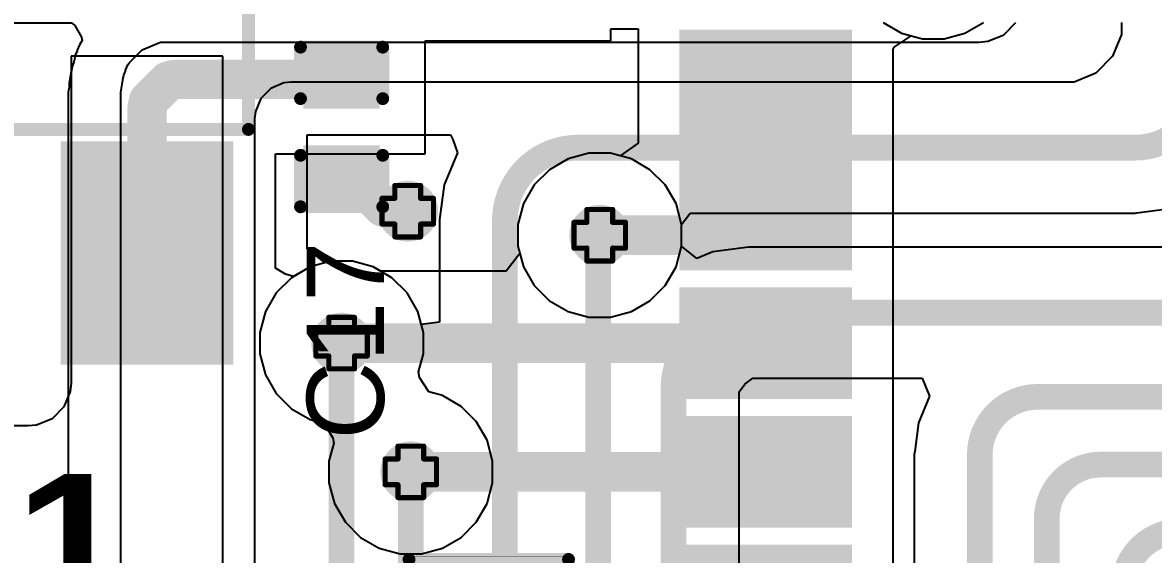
# Model space of a CAD drawing. Header units: inches. Extents: x -18 to 202, y -11 to 119.
# Drawn here: x 9.8 to 20.97, y 42.75 to 48 of the extents above; entities that cross this region are included whole.
import ezdxf

# ---------------------------------------------------------------- set-up
doc = ezdxf.new("R2010")
doc.units = ezdxf.units.IN
for name, color, linetype in [('Board Outline', 216, 'Continuous'), ('Bottom Layer', 5, 'Continuous'), ('Drill Drawing', 1, 'Continuous'), ('Ground', 16, 'Continuous'), ('Power', 76, 'Continuous'), ('Top Layer', 1, 'Continuous'), ('Top Overlay', 2, 'Continuous'), ('Top Paste', 8, 'Continuous'), ('Top Solder', 216, 'Continuous'), ('Via Holes', 16, 'Continuous')]:
    doc.layers.add(name, color=color, linetype=linetype)
doc.styles.add('Arial', font='', dxfattribs={"height": 0.2})
doc.styles.add('Arial Black_Bold', font='', dxfattribs={"height": 0.2})
doc.styles.get('Arial').set_extended_font_data('Arial')
doc.styles.get('Arial Black_Bold').set_extended_font_data('Arial Black', bold=True)

# ---------------------------------------------------------------- blocks, each defined once
blk = doc.blocks.new('38_SMD_M______10')
at = {"layer": 'Top Layer'}
for points in [[(-9.5, -2.1), (-8, -2.1), (-8, -3), (-9.5, -3)], [(-9.5, -3.37), (-8, -3.37), (-8, -4.27), (-9.5, -4.27)], [(-9.5, -4.64), (-8, -4.64), (-8, -5.54), (-9.5, -5.54)], [(-9.5, -5.91), (-8, -5.91), (-8, -6.81), (-9.5, -6.81)]]:
    blk.add_hatch(color=1, dxfattribs=at).paths.add_polyline_path(points)
at = {"layer": 'Top Paste'}
for points in [[(-9.5, -2.1), (-8, -2.1), (-8, -3), (-9.5, -3)], [(-9.5, -3.37), (-8, -3.37), (-8, -4.27), (-9.5, -4.27)], [(-9.5, -4.64), (-8, -4.64), (-8, -5.54), (-9.5, -5.54)], [(-9.5, -5.91), (-8, -5.91), (-8, -6.81), (-9.5, -6.81)]]:
    blk.add_hatch(color=8, dxfattribs=at).paths.add_polyline_path(points)
at = {"layer": 'Top Solder'}
for points in [[(-9.602, -1.998), (-7.898, -1.998), (-7.898, -3.102), (-9.602, -3.102)], [(-9.602, -3.268), (-7.898, -3.268), (-7.898, -4.372), (-9.602, -4.372)], [(-9.602, -4.538), (-7.898, -4.538), (-7.898, -5.642), (-9.602, -5.642)], [(-9.602, -5.808), (-7.898, -5.808), (-7.898, -6.912), (-9.602, -6.912)], [(-9.602, -7.078), (-7.898, -7.078), (-7.898, -8.182), (-9.602, -8.182)]]:
    blk.add_hatch(color=216, dxfattribs=at).paths.add_polyline_path(points)
blk = doc.blocks.new('SOT__223_14')
at = {"layer": 'Top Layer'}
for points in [[(-1.9, 4.05), (1.9, 4.05), (1.9, 2.05), (-1.9, 2.05)], [(-3.05, -2.05), (-1.55, -2.05), (-1.55, -4.05), (-3.05, -4.05)], [(-0.75, -2.05), (0.75, -2.05), (0.75, -4.05), (-0.75, -4.05)], [(1.55, -2.05), (3.05, -2.05), (3.05, -4.05), (1.55, -4.05)]]:
    blk.add_hatch(color=1, dxfattribs=at).paths.add_polyline_path(points)
at = {"layer": 'Top Paste'}
for points in [[(-1.9, 4.05), (1.9, 4.05), (1.9, 2.05), (-1.9, 2.05)], [(-3.05, -2.05), (-1.55, -2.05), (-1.55, -4.05), (-3.05, -4.05)], [(-0.75, -2.05), (0.75, -2.05), (0.75, -4.05), (-0.75, -4.05)], [(1.55, -2.05), (3.05, -2.05), (3.05, -4.05), (1.55, -4.05)]]:
    blk.add_hatch(color=8, dxfattribs=at).paths.add_polyline_path(points)
at = {"layer": 'Top Solder'}
for points in [[(-2.002, 4.152), (2.002, 4.152), (2.002, 1.948), (-2.002, 1.948)], [(-3.152, -1.948), (-1.448, -1.948), (-1.448, -4.152), (-3.152, -4.152)], [(-0.852, -1.948), (0.852, -1.948), (0.852, -4.152), (-0.852, -4.152)], [(1.448, -1.948), (3.152, -1.948), (3.152, -4.152), (1.448, -4.152)]]:
    blk.add_hatch(color=216, dxfattribs=at).paths.add_polyline_path(points)
at = {"layer": 'Top Overlay'}
for points in [[(-3.302, 1.803, 0.127, 0.127, 0), (3.302, 1.803, 0.127, 0.127, 0)], [(-3.302, -1.829, 0.127, 0.127, 0), (-3.302, 1.803, 0.127, 0.127, 0)], [(3.302, -1.829, 0.127, 0.127, 0), (3.302, 1.803, 0.127, 0.127, 0)], [(-3.302, -1.829, 0.127, 0.127, 0), (3.302, -1.829, 0.127, 0.127, 0)], [(-3.353, -2.946, 0.2, 0.2, 0), (-3.226, -3.073, 0.2, 0.2, 0)], [(-3.353, -2.946, 0.2, 0.2, 0), (-3.353, -3.2, 0.2, 0.2, 0)], [(-3.353, -3.2, 0.2, 0.2, 0), (-3.226, -3.073, 0.2, 0.2, 0)]]:
    blk.add_lwpolyline(points, format="xyseb", dxfattribs=at)
for points in [[(-3.334, 1.803, 0.0635, 0.0635, 1), (-3.27, 1.803, 0.0635, 0.0635, 1)], [(-3.334, 1.803, 0.0635, 0.0635, 1), (-3.27, 1.803, 0.0635, 0.0635, 1)], [(3.27, 1.803, 0.0635, 0.0635, 1), (3.334, 1.803, 0.0635, 0.0635, 1)], [(3.27, 1.803, 0.0635, 0.0635, 1), (3.334, 1.803, 0.0635, 0.0635, 1)], [(-3.334, -1.829, 0.0635, 0.0635, 1), (-3.27, -1.829, 0.0635, 0.0635, 1)], [(-3.334, -1.829, 0.0635, 0.0635, 1), (-3.27, -1.829, 0.0635, 0.0635, 1)], [(3.27, -1.829, 0.0635, 0.0635, 1), (3.334, -1.829, 0.0635, 0.0635, 1)], [(3.27, -1.829, 0.0635, 0.0635, 1), (3.334, -1.829, 0.0635, 0.0635, 1)], [(-3.403, -2.946, 0.1, 0.1, 1), (-3.303, -2.946, 0.1, 0.1, 1)], [(-3.403, -2.946, 0.1, 0.1, 1), (-3.303, -2.946, 0.1, 0.1, 1)], [(-3.276, -3.073, 0.1, 0.1, 1), (-3.176, -3.073, 0.1, 0.1, 1)], [(-3.276, -3.073, 0.1, 0.1, 1), (-3.176, -3.073, 0.1, 0.1, 1)], [(-3.403, -3.2, 0.1, 0.1, 1), (-3.303, -3.2, 0.1, 0.1, 1)], [(-3.403, -3.2, 0.1, 0.1, 1), (-3.303, -3.2, 0.1, 0.1, 1)]]:
    blk.add_lwpolyline(points, format="xyseb", close=True, dxfattribs=at)
blk = doc.blocks.new('R___0402_36')
at = {"layer": 'Top Layer'}
for points in [[(-0.699, -0.318), (-0.699, 0.318), (-0.241, 0.318), (-0.241, -0.318)], [(0.241, -0.318), (0.241, 0.318), (0.699, 0.318), (0.699, -0.318)]]:
    blk.add_hatch(color=1, dxfattribs=at).paths.add_polyline_path(points)
at = {"layer": 'Top Paste'}
for points in [[(-0.699, -0.318), (-0.699, 0.318), (-0.241, 0.318), (-0.241, -0.318)], [(0.241, -0.318), (0.241, 0.318), (0.699, 0.318), (0.699, -0.318)]]:
    blk.add_hatch(color=8, dxfattribs=at).paths.add_polyline_path(points)
at = {"layer": 'Top Solder'}
for points in [[(-0.754, -0.373), (-0.754, 0.373), (-0.186, 0.373), (-0.186, -0.373)], [(0.186, -0.373), (0.186, 0.373), (0.754, 0.373), (0.754, -0.373)]]:
    blk.add_hatch(color=216, dxfattribs=at).paths.add_polyline_path(points)
at = {"layer": 'Top Overlay'}
for points in [[(0.787, 0.406, 0.127, 0.127, 0), (-0.787, 0.406, 0.127, 0.127, 0)], [(-0.787, 0.406, 0.127, 0.127, 0), (-0.787, -0.406, 0.127, 0.127, 0)], [(0.787, 0.406, 0.127, 0.127, 0), (0.787, -0.406, 0.127, 0.127, 0)], [(0.787, -0.406, 0.127, 0.127, 0), (-0.787, -0.406, 0.127, 0.127, 0)], [(0.813, -0.432, 0.00323, 0.00323, 0), (-0.813, -0.432, 0.00323, 0.00323, 0)]]:
    blk.add_lwpolyline(points, format="xyseb", dxfattribs=at)
for points in [[(-0.819, 0.406, 0.0635, 0.0635, 1), (-0.756, 0.406, 0.0635, 0.0635, 1)], [(-0.819, 0.406, 0.0635, 0.0635, 1), (-0.756, 0.406, 0.0635, 0.0635, 1)], [(0.756, 0.406, 0.0635, 0.0635, 1), (0.819, 0.406, 0.0635, 0.0635, 1)], [(0.756, 0.406, 0.0635, 0.0635, 1), (0.819, 0.406, 0.0635, 0.0635, 1)], [(-0.819, -0.406, 0.0635, 0.0635, 1), (-0.756, -0.406, 0.0635, 0.0635, 1)], [(-0.819, -0.406, 0.0635, 0.0635, 1), (-0.756, -0.406, 0.0635, 0.0635, 1)], [(-0.814, -0.432, 0.00161, 0.00161, 1), (-0.812, -0.432, 0.00161, 0.00161, 1)], [(0.756, -0.406, 0.0635, 0.0635, 1), (0.819, -0.406, 0.0635, 0.0635, 1)], [(0.756, -0.406, 0.0635, 0.0635, 1), (0.819, -0.406, 0.0635, 0.0635, 1)], [(0.812, -0.432, 0.00161, 0.00161, 1), (0.814, -0.432, 0.00161, 0.00161, 1)]]:
    blk.add_lwpolyline(points, format="xyseb", close=True, dxfattribs=at)
blk = doc.blocks.new('C___0402_92')
at = {"layer": 'Top Layer'}
for points in [[(-0.699, -0.318), (-0.699, 0.318), (-0.241, 0.318), (-0.241, -0.318)], [(0.241, -0.318), (0.241, 0.318), (0.699, 0.318), (0.699, -0.318)]]:
    blk.add_hatch(color=1, dxfattribs=at).paths.add_polyline_path(points)
at = {"layer": 'Top Paste'}
for points in [[(-0.699, -0.318), (-0.699, 0.318), (-0.241, 0.318), (-0.241, -0.318)], [(0.241, -0.318), (0.241, 0.318), (0.699, 0.318), (0.699, -0.318)]]:
    blk.add_hatch(color=8, dxfattribs=at).paths.add_polyline_path(points)
at = {"layer": 'Top Solder'}
for points in [[(-0.758, -0.377), (-0.758, 0.377), (-0.181, 0.377), (-0.181, -0.377)], [(0.181, -0.377), (0.181, 0.377), (0.758, 0.377), (0.758, -0.377)]]:
    blk.add_hatch(color=216, dxfattribs=at).paths.add_polyline_path(points)
at = {"layer": 'Top Overlay'}
for points in [[(-0.787, 0.406, 0.127, 0.127, 0), (-0.279, 0.406, 0.127, 0.127, 0)], [(-0.787, 0.406, 0.127, 0.127, 0), (-0.787, -0.406, 0.127, 0.127, 0)], [(0.279, 0.406, 0.127, 0.127, 0), (0.787, 0.406, 0.127, 0.127, 0)], [(0.787, 0.406, 0.127, 0.127, 0), (0.787, -0.406, 0.127, 0.127, 0)], [(-0.787, -0.406, 0.127, 0.127, 0), (-0.279, -0.406, 0.127, 0.127, 0)], [(0.279, -0.406, 0.127, 0.127, 0), (0.787, -0.406, 0.127, 0.127, 0)]]:
    blk.add_lwpolyline(points, format="xyseb", dxfattribs=at)
for points in [[(-0.819, 0.406, 0.0635, 0.0635, 1), (-0.756, 0.406, 0.0635, 0.0635, 1)], [(-0.819, 0.406, 0.0635, 0.0635, 1), (-0.756, 0.406, 0.0635, 0.0635, 1)], [(-0.311, 0.406, 0.0635, 0.0635, 1), (-0.248, 0.406, 0.0635, 0.0635, 1)], [(0.248, 0.406, 0.0635, 0.0635, 1), (0.311, 0.406, 0.0635, 0.0635, 1)], [(0.756, 0.406, 0.0635, 0.0635, 1), (0.819, 0.406, 0.0635, 0.0635, 1)], [(0.756, 0.406, 0.0635, 0.0635, 1), (0.819, 0.406, 0.0635, 0.0635, 1)], [(-0.819, -0.406, 0.0635, 0.0635, 1), (-0.756, -0.406, 0.0635, 0.0635, 1)], [(-0.819, -0.406, 0.0635, 0.0635, 1), (-0.756, -0.406, 0.0635, 0.0635, 1)], [(-0.311, -0.406, 0.0635, 0.0635, 1), (-0.248, -0.406, 0.0635, 0.0635, 1)], [(0.248, -0.406, 0.0635, 0.0635, 1), (0.311, -0.406, 0.0635, 0.0635, 1)], [(0.756, -0.406, 0.0635, 0.0635, 1), (0.819, -0.406, 0.0635, 0.0635, 1)], [(0.756, -0.406, 0.0635, 0.0635, 1), (0.819, -0.406, 0.0635, 0.0635, 1)]]:
    blk.add_lwpolyline(points, format="xyseb", close=True, dxfattribs=at)

msp = doc.modelspace()

# ---------------------------------------------------------------- hatches: boundary and pattern name
at = {"layer": 'Bottom Layer'}
h = msp.add_hatch(color=5, dxfattribs=at)
edge = h.paths.add_edge_path()
edge.add_arc((13.607, 46.137), 0.3, 0, 360)
h = msp.add_hatch(color=5, dxfattribs=at)
edge = h.paths.add_edge_path()
edge.add_arc((15.503, 45.9), 0.3, 0, 360)
h = msp.add_hatch(color=5, dxfattribs=at)
edge = h.paths.add_edge_path()
edge.add_arc((12.954, 44.835), 0.3, 0, 360)
h = msp.add_hatch(color=5, dxfattribs=at)
edge = h.paths.add_edge_path()
edge.add_arc((13.637, 43.565), 0.3, 0, 360)
at = {"layer": 'Ground'}
h = msp.add_hatch(color=16, dxfattribs=at)
edge = h.paths.add_edge_path()
edge.add_arc((13.607, 46.137), 0.3, 0, 360)
h = msp.add_hatch(color=16, dxfattribs=at)
edge = h.paths.add_edge_path()
edge.add_arc((15.503, 45.9), 0.3, 0, 360)
h = msp.add_hatch(color=16, dxfattribs=at)
edge = h.paths.add_edge_path()
edge.add_arc((12.954, 44.835), 0.3, 0, 360)
h = msp.add_hatch(color=16, dxfattribs=at)
edge = h.paths.add_edge_path()
edge.add_arc((13.637, 43.565), 0.3, 0, 360)
at = {"layer": 'Power'}
h = msp.add_hatch(color=76, dxfattribs=at)
edge = h.paths.add_edge_path()
edge.add_arc((13.607, 46.137), 0.3, 0, 360)
h = msp.add_hatch(color=76, dxfattribs=at)
edge = h.paths.add_edge_path()
edge.add_arc((15.503, 45.9), 0.3, 0, 360)
h = msp.add_hatch(color=76, dxfattribs=at)
edge = h.paths.add_edge_path()
edge.add_arc((12.954, 44.835), 0.3, 0, 360)
h = msp.add_hatch(color=76, dxfattribs=at)
edge = h.paths.add_edge_path()
edge.add_arc((13.637, 43.565), 0.3, 0, 360)
at = {"layer": 'Top Layer'}
h = msp.add_hatch(color=1, dxfattribs=at)
edge = h.paths.add_edge_path()
edge.add_arc((13.607, 46.137), 0.3, 0, 360)
h = msp.add_hatch(color=1, dxfattribs=at)
edge = h.paths.add_edge_path()
edge.add_arc((15.503, 45.9), 0.3, 0, 360)
h = msp.add_hatch(color=1, dxfattribs=at)
edge = h.paths.add_edge_path()
edge.add_arc((12.954, 44.835), 0.3, 0, 360)
h = msp.add_hatch(color=1, dxfattribs=at)
edge = h.paths.add_edge_path()
edge.add_arc((13.637, 43.565), 0.3, 0, 360)
at = {"layer": 'Via Holes'}
h = msp.add_hatch(color=7, dxfattribs=at)
edge = h.paths.add_edge_path()
edge.add_arc((13.607, 46.137), 0.15, 0, 360)
h = msp.add_hatch(color=7, dxfattribs=at)
edge = h.paths.add_edge_path()
edge.add_arc((15.503, 45.9), 0.15, 0, 360)
h = msp.add_hatch(color=7, dxfattribs=at)
edge = h.paths.add_edge_path()
edge.add_arc((12.954, 44.835), 0.15, 0, 360)
h = msp.add_hatch(color=7, dxfattribs=at)
edge = h.paths.add_edge_path()
edge.add_arc((13.637, 43.565), 0.15, 0, 360)

# ---------------------------------------------------------------- linework, layer by layer
at = {"layer": 'Board Outline'}
msp.add_lwpolyline([(44.23, 62.31, 0.254, 0.254, -3.535496), (7.565, 62.289, 0.254, 0.254, 0)], format="xyseb", dxfattribs=at)
at = {"layer": 'Bottom Layer'}
for p, q in [((18.3, 47.998), (18.484, 47.892)), ((19.108, 47.892), (19.292, 47.998)), ((18.484, 47.892), (18.69, 47.837)), ((18.69, 47.837), (18.903, 47.837)), ((18.903, 47.837), (19.108, 47.892)), ((15.396, 46.708), (15.191, 46.653)), ((15.609, 46.708), (15.396, 46.708)), ((15.815, 46.653), (15.609, 46.708)), ((15.191, 46.653), (15.007, 46.546)), ((15.999, 46.546), (15.815, 46.653)), ((15.007, 46.546), (14.856, 46.396)), ((16.149, 46.396), (15.999, 46.546)), ((14.856, 46.396), (14.75, 46.212)), ((16.256, 46.212), (16.149, 46.396)), ((14.75, 46.212), (14.695, 46.006)), ((16.311, 46.006), (16.256, 46.212)), ((14.695, 46.006), (14.695, 45.793)), ((16.311, 45.793), (16.311, 46.006)), ((14.695, 45.793), (14.75, 45.588)), ((16.256, 45.588), (16.311, 45.793)), ((12.642, 45.588), (12.458, 45.481)), ((12.848, 45.643), (12.642, 45.588)), ((13.06, 45.643), (12.848, 45.643)), ((13.266, 45.588), (13.06, 45.643)), ((13.45, 45.481), (13.266, 45.588)), ((14.75, 45.588), (14.856, 45.404)), ((16.149, 45.404), (16.256, 45.588)), ((12.458, 45.481), (12.307, 45.331)), ((13.601, 45.331), (13.45, 45.481)), ((14.856, 45.404), (15.007, 45.253)), ((15.999, 45.253), (16.149, 45.404)), ((12.307, 45.331), (12.201, 45.147)), ((13.707, 45.147), (13.601, 45.331)), ((15.007, 45.253), (15.191, 45.147)), ((15.815, 45.147), (15.999, 45.253)), ((12.201, 45.147), (12.146, 44.941)), ((13.762, 44.941), (13.707, 45.147)), ((15.191, 45.147), (15.396, 45.092)), ((15.609, 45.092), (15.815, 45.147)), ((15.396, 45.092), (15.609, 45.092)), ((12.146, 44.941), (12.146, 44.728)), ((13.762, 44.728), (13.762, 44.941)), ((12.146, 44.728), (12.201, 44.523)), ((13.714, 44.551), (13.762, 44.728)), ((12.201, 44.523), (12.307, 44.339)), ((13.723, 44.497), (13.714, 44.551)), ((13.815, 44.354), (13.723, 44.497)), ((12.307, 44.339), (12.458, 44.188)), ((13.949, 44.318), (13.815, 44.354)), ((14.134, 44.211), (13.949, 44.318)), ((12.458, 44.188), (12.642, 44.082)), ((14.284, 44.061), (14.134, 44.211)), ((12.642, 44.082), (12.777, 44.046)), ((12.777, 44.046), (12.868, 43.902)), ((14.39, 43.877), (14.284, 44.061)), ((12.868, 43.902), (12.877, 43.849)), ((12.877, 43.849), (12.829, 43.671)), ((14.445, 43.671), (14.39, 43.877)), ((12.829, 43.671), (12.829, 43.458)), ((14.445, 43.458), (14.445, 43.671)), ((12.829, 43.458), (12.885, 43.253)), ((14.39, 43.253), (14.445, 43.458)), ((12.885, 43.253), (12.991, 43.069)), ((14.284, 43.069), (14.39, 43.253)), ((12.991, 43.069), (13.141, 42.918)), ((14.134, 42.918), (14.284, 43.069)), ((13.141, 42.918), (13.326, 42.812)), ((13.949, 42.812), (14.134, 42.918)), ((13.326, 42.812), (13.531, 42.757)), ((13.744, 42.757), (13.949, 42.812)), ((13.531, 42.757), (13.744, 42.757))]:
    msp.add_line(p, q, dxfattribs=at)
at = {"layer": 'Drill Drawing'}
for points in [[(13.48, 46.264, 0.0508, 0.0508, 0), (13.48, 46.391, 0.0508, 0.0508, 0)], [(13.48, 46.391, 0.0508, 0.0508, 0), (13.734, 46.391, 0.0508, 0.0508, 0)], [(13.734, 46.264, 0.0508, 0.0508, 0), (13.734, 46.391, 0.0508, 0.0508, 0)], [(13.353, 46.01, 0.0508, 0.0508, 0), (13.353, 46.264, 0.0508, 0.0508, 0)], [(13.353, 46.264, 0.0508, 0.0508, 0), (13.48, 46.264, 0.0508, 0.0508, 0)], [(13.734, 46.264, 0.0508, 0.0508, 0), (13.861, 46.264, 0.0508, 0.0508, 0)], [(13.861, 46.01, 0.0508, 0.0508, 0), (13.861, 46.264, 0.0508, 0.0508, 0)], [(15.376, 46.027, 0.0508, 0.0508, 0), (15.376, 46.154, 0.0508, 0.0508, 0)], [(15.376, 46.154, 0.0508, 0.0508, 0), (15.63, 46.154, 0.0508, 0.0508, 0)], [(15.63, 46.027, 0.0508, 0.0508, 0), (15.63, 46.154, 0.0508, 0.0508, 0)], [(13.353, 46.01, 0.0508, 0.0508, 0), (13.48, 46.01, 0.0508, 0.0508, 0)], [(13.48, 45.883, 0.0508, 0.0508, 0), (13.48, 46.01, 0.0508, 0.0508, 0)], [(13.734, 46.01, 0.0508, 0.0508, 0), (13.861, 46.01, 0.0508, 0.0508, 0)], [(13.734, 45.883, 0.0508, 0.0508, 0), (13.734, 46.01, 0.0508, 0.0508, 0)], [(15.249, 45.773, 0.0508, 0.0508, 0), (15.249, 46.027, 0.0508, 0.0508, 0)], [(15.249, 46.027, 0.0508, 0.0508, 0), (15.376, 46.027, 0.0508, 0.0508, 0)], [(15.63, 46.027, 0.0508, 0.0508, 0), (15.757, 46.027, 0.0508, 0.0508, 0)], [(15.757, 45.773, 0.0508, 0.0508, 0), (15.757, 46.027, 0.0508, 0.0508, 0)], [(13.48, 45.883, 0.0508, 0.0508, 0), (13.734, 45.883, 0.0508, 0.0508, 0)], [(15.249, 45.773, 0.0508, 0.0508, 0), (15.376, 45.773, 0.0508, 0.0508, 0)], [(15.376, 45.646, 0.0508, 0.0508, 0), (15.376, 45.773, 0.0508, 0.0508, 0)], [(15.63, 45.773, 0.0508, 0.0508, 0), (15.757, 45.773, 0.0508, 0.0508, 0)], [(15.63, 45.646, 0.0508, 0.0508, 0), (15.63, 45.773, 0.0508, 0.0508, 0)], [(15.376, 45.646, 0.0508, 0.0508, 0), (15.63, 45.646, 0.0508, 0.0508, 0)], [(12.827, 44.962, 0.0508, 0.0508, 0), (12.827, 45.089, 0.0508, 0.0508, 0)], [(12.827, 45.089, 0.0508, 0.0508, 0), (13.081, 45.089, 0.0508, 0.0508, 0)], [(13.081, 44.962, 0.0508, 0.0508, 0), (13.081, 45.089, 0.0508, 0.0508, 0)], [(12.7, 44.708, 0.0508, 0.0508, 0), (12.7, 44.962, 0.0508, 0.0508, 0)], [(12.7, 44.962, 0.0508, 0.0508, 0), (12.827, 44.962, 0.0508, 0.0508, 0)], [(13.081, 44.962, 0.0508, 0.0508, 0), (13.208, 44.962, 0.0508, 0.0508, 0)], [(13.208, 44.708, 0.0508, 0.0508, 0), (13.208, 44.962, 0.0508, 0.0508, 0)], [(12.7, 44.708, 0.0508, 0.0508, 0), (12.827, 44.708, 0.0508, 0.0508, 0)], [(12.827, 44.581, 0.0508, 0.0508, 0), (12.827, 44.708, 0.0508, 0.0508, 0)], [(13.081, 44.708, 0.0508, 0.0508, 0), (13.208, 44.708, 0.0508, 0.0508, 0)], [(13.081, 44.581, 0.0508, 0.0508, 0), (13.081, 44.708, 0.0508, 0.0508, 0)], [(12.827, 44.581, 0.0508, 0.0508, 0), (13.081, 44.581, 0.0508, 0.0508, 0)], [(13.51, 43.692, 0.0508, 0.0508, 0), (13.51, 43.819, 0.0508, 0.0508, 0)], [(13.51, 43.819, 0.0508, 0.0508, 0), (13.764, 43.819, 0.0508, 0.0508, 0)], [(13.764, 43.692, 0.0508, 0.0508, 0), (13.764, 43.819, 0.0508, 0.0508, 0)], [(13.383, 43.438, 0.0508, 0.0508, 0), (13.383, 43.692, 0.0508, 0.0508, 0)], [(13.383, 43.692, 0.0508, 0.0508, 0), (13.51, 43.692, 0.0508, 0.0508, 0)], [(13.764, 43.692, 0.0508, 0.0508, 0), (13.891, 43.692, 0.0508, 0.0508, 0)], [(13.891, 43.438, 0.0508, 0.0508, 0), (13.891, 43.692, 0.0508, 0.0508, 0)], [(13.383, 43.438, 0.0508, 0.0508, 0), (13.51, 43.438, 0.0508, 0.0508, 0)], [(13.51, 43.311, 0.0508, 0.0508, 0), (13.51, 43.438, 0.0508, 0.0508, 0)], [(13.764, 43.438, 0.0508, 0.0508, 0), (13.891, 43.438, 0.0508, 0.0508, 0)], [(13.764, 43.311, 0.0508, 0.0508, 0), (13.764, 43.438, 0.0508, 0.0508, 0)], [(13.51, 43.311, 0.0508, 0.0508, 0), (13.764, 43.311, 0.0508, 0.0508, 0)]]:
    msp.add_lwpolyline(points, format="xyseb", dxfattribs=at)
for points in [[(13.467, 46.391, 0.0254, 0.0254, 1), (13.492, 46.391, 0.0254, 0.0254, 1)], [(13.467, 46.391, 0.0254, 0.0254, 1), (13.492, 46.391, 0.0254, 0.0254, 1)], [(13.721, 46.391, 0.0254, 0.0254, 1), (13.746, 46.391, 0.0254, 0.0254, 1)], [(13.721, 46.391, 0.0254, 0.0254, 1), (13.746, 46.391, 0.0254, 0.0254, 1)], [(13.34, 46.264, 0.0254, 0.0254, 1), (13.365, 46.264, 0.0254, 0.0254, 1)], [(13.34, 46.264, 0.0254, 0.0254, 1), (13.365, 46.264, 0.0254, 0.0254, 1)], [(13.467, 46.264, 0.0254, 0.0254, 1), (13.492, 46.264, 0.0254, 0.0254, 1)], [(13.467, 46.264, 0.0254, 0.0254, 1), (13.492, 46.264, 0.0254, 0.0254, 1)], [(13.721, 46.264, 0.0254, 0.0254, 1), (13.746, 46.264, 0.0254, 0.0254, 1)], [(13.721, 46.264, 0.0254, 0.0254, 1), (13.746, 46.264, 0.0254, 0.0254, 1)], [(13.848, 46.264, 0.0254, 0.0254, 1), (13.873, 46.264, 0.0254, 0.0254, 1)], [(13.848, 46.264, 0.0254, 0.0254, 1), (13.873, 46.264, 0.0254, 0.0254, 1)], [(15.363, 46.154, 0.0254, 0.0254, 1), (15.389, 46.154, 0.0254, 0.0254, 1)], [(15.363, 46.154, 0.0254, 0.0254, 1), (15.389, 46.154, 0.0254, 0.0254, 1)], [(15.617, 46.154, 0.0254, 0.0254, 1), (15.643, 46.154, 0.0254, 0.0254, 1)], [(15.617, 46.154, 0.0254, 0.0254, 1), (15.643, 46.154, 0.0254, 0.0254, 1)], [(13.34, 46.01, 0.0254, 0.0254, 1), (13.365, 46.01, 0.0254, 0.0254, 1)], [(13.34, 46.01, 0.0254, 0.0254, 1), (13.365, 46.01, 0.0254, 0.0254, 1)], [(13.467, 46.01, 0.0254, 0.0254, 1), (13.492, 46.01, 0.0254, 0.0254, 1)], [(13.467, 46.01, 0.0254, 0.0254, 1), (13.492, 46.01, 0.0254, 0.0254, 1)], [(13.721, 46.01, 0.0254, 0.0254, 1), (13.746, 46.01, 0.0254, 0.0254, 1)], [(13.721, 46.01, 0.0254, 0.0254, 1), (13.746, 46.01, 0.0254, 0.0254, 1)], [(13.848, 46.01, 0.0254, 0.0254, 1), (13.873, 46.01, 0.0254, 0.0254, 1)], [(13.848, 46.01, 0.0254, 0.0254, 1), (13.873, 46.01, 0.0254, 0.0254, 1)], [(15.236, 46.027, 0.0254, 0.0254, 1), (15.262, 46.027, 0.0254, 0.0254, 1)], [(15.236, 46.027, 0.0254, 0.0254, 1), (15.262, 46.027, 0.0254, 0.0254, 1)], [(15.363, 46.027, 0.0254, 0.0254, 1), (15.389, 46.027, 0.0254, 0.0254, 1)], [(15.363, 46.027, 0.0254, 0.0254, 1), (15.389, 46.027, 0.0254, 0.0254, 1)], [(15.617, 46.027, 0.0254, 0.0254, 1), (15.643, 46.027, 0.0254, 0.0254, 1)], [(15.617, 46.027, 0.0254, 0.0254, 1), (15.643, 46.027, 0.0254, 0.0254, 1)], [(15.744, 46.027, 0.0254, 0.0254, 1), (15.77, 46.027, 0.0254, 0.0254, 1)], [(15.744, 46.027, 0.0254, 0.0254, 1), (15.77, 46.027, 0.0254, 0.0254, 1)], [(13.467, 45.883, 0.0254, 0.0254, 1), (13.492, 45.883, 0.0254, 0.0254, 1)], [(13.467, 45.883, 0.0254, 0.0254, 1), (13.492, 45.883, 0.0254, 0.0254, 1)], [(13.721, 45.883, 0.0254, 0.0254, 1), (13.746, 45.883, 0.0254, 0.0254, 1)], [(13.721, 45.883, 0.0254, 0.0254, 1), (13.746, 45.883, 0.0254, 0.0254, 1)], [(15.236, 45.773, 0.0254, 0.0254, 1), (15.262, 45.773, 0.0254, 0.0254, 1)], [(15.236, 45.773, 0.0254, 0.0254, 1), (15.262, 45.773, 0.0254, 0.0254, 1)], [(15.363, 45.773, 0.0254, 0.0254, 1), (15.389, 45.773, 0.0254, 0.0254, 1)], [(15.363, 45.773, 0.0254, 0.0254, 1), (15.389, 45.773, 0.0254, 0.0254, 1)], [(15.617, 45.773, 0.0254, 0.0254, 1), (15.643, 45.773, 0.0254, 0.0254, 1)], [(15.617, 45.773, 0.0254, 0.0254, 1), (15.643, 45.773, 0.0254, 0.0254, 1)], [(15.744, 45.773, 0.0254, 0.0254, 1), (15.77, 45.773, 0.0254, 0.0254, 1)], [(15.744, 45.773, 0.0254, 0.0254, 1), (15.77, 45.773, 0.0254, 0.0254, 1)], [(15.363, 45.646, 0.0254, 0.0254, 1), (15.389, 45.646, 0.0254, 0.0254, 1)], [(15.363, 45.646, 0.0254, 0.0254, 1), (15.389, 45.646, 0.0254, 0.0254, 1)], [(15.617, 45.646, 0.0254, 0.0254, 1), (15.643, 45.646, 0.0254, 0.0254, 1)], [(15.617, 45.646, 0.0254, 0.0254, 1), (15.643, 45.646, 0.0254, 0.0254, 1)], [(12.814, 45.089, 0.0254, 0.0254, 1), (12.84, 45.089, 0.0254, 0.0254, 1)], [(12.814, 45.089, 0.0254, 0.0254, 1), (12.84, 45.089, 0.0254, 0.0254, 1)], [(13.068, 45.089, 0.0254, 0.0254, 1), (13.094, 45.089, 0.0254, 0.0254, 1)], [(13.068, 45.089, 0.0254, 0.0254, 1), (13.094, 45.089, 0.0254, 0.0254, 1)], [(12.687, 44.962, 0.0254, 0.0254, 1), (12.713, 44.962, 0.0254, 0.0254, 1)], [(12.687, 44.962, 0.0254, 0.0254, 1), (12.713, 44.962, 0.0254, 0.0254, 1)], [(12.814, 44.962, 0.0254, 0.0254, 1), (12.84, 44.962, 0.0254, 0.0254, 1)], [(12.814, 44.962, 0.0254, 0.0254, 1), (12.84, 44.962, 0.0254, 0.0254, 1)], [(13.068, 44.962, 0.0254, 0.0254, 1), (13.094, 44.962, 0.0254, 0.0254, 1)], [(13.068, 44.962, 0.0254, 0.0254, 1), (13.094, 44.962, 0.0254, 0.0254, 1)], [(13.195, 44.962, 0.0254, 0.0254, 1), (13.221, 44.962, 0.0254, 0.0254, 1)], [(13.195, 44.962, 0.0254, 0.0254, 1), (13.221, 44.962, 0.0254, 0.0254, 1)], [(12.687, 44.708, 0.0254, 0.0254, 1), (12.713, 44.708, 0.0254, 0.0254, 1)], [(12.687, 44.708, 0.0254, 0.0254, 1), (12.713, 44.708, 0.0254, 0.0254, 1)], [(12.814, 44.708, 0.0254, 0.0254, 1), (12.84, 44.708, 0.0254, 0.0254, 1)], [(12.814, 44.708, 0.0254, 0.0254, 1), (12.84, 44.708, 0.0254, 0.0254, 1)], [(13.068, 44.708, 0.0254, 0.0254, 1), (13.094, 44.708, 0.0254, 0.0254, 1)], [(13.068, 44.708, 0.0254, 0.0254, 1), (13.094, 44.708, 0.0254, 0.0254, 1)], [(13.195, 44.708, 0.0254, 0.0254, 1), (13.221, 44.708, 0.0254, 0.0254, 1)], [(13.195, 44.708, 0.0254, 0.0254, 1), (13.221, 44.708, 0.0254, 0.0254, 1)], [(12.814, 44.581, 0.0254, 0.0254, 1), (12.84, 44.581, 0.0254, 0.0254, 1)], [(12.814, 44.581, 0.0254, 0.0254, 1), (12.84, 44.581, 0.0254, 0.0254, 1)], [(13.068, 44.581, 0.0254, 0.0254, 1), (13.094, 44.581, 0.0254, 0.0254, 1)], [(13.068, 44.581, 0.0254, 0.0254, 1), (13.094, 44.581, 0.0254, 0.0254, 1)], [(13.498, 43.819, 0.0254, 0.0254, 1), (13.523, 43.819, 0.0254, 0.0254, 1)], [(13.498, 43.819, 0.0254, 0.0254, 1), (13.523, 43.819, 0.0254, 0.0254, 1)], [(13.752, 43.819, 0.0254, 0.0254, 1), (13.777, 43.819, 0.0254, 0.0254, 1)], [(13.752, 43.819, 0.0254, 0.0254, 1), (13.777, 43.819, 0.0254, 0.0254, 1)], [(13.371, 43.692, 0.0254, 0.0254, 1), (13.396, 43.692, 0.0254, 0.0254, 1)], [(13.371, 43.692, 0.0254, 0.0254, 1), (13.396, 43.692, 0.0254, 0.0254, 1)], [(13.498, 43.692, 0.0254, 0.0254, 1), (13.523, 43.692, 0.0254, 0.0254, 1)], [(13.498, 43.692, 0.0254, 0.0254, 1), (13.523, 43.692, 0.0254, 0.0254, 1)], [(13.752, 43.692, 0.0254, 0.0254, 1), (13.777, 43.692, 0.0254, 0.0254, 1)], [(13.752, 43.692, 0.0254, 0.0254, 1), (13.777, 43.692, 0.0254, 0.0254, 1)], [(13.879, 43.692, 0.0254, 0.0254, 1), (13.904, 43.692, 0.0254, 0.0254, 1)], [(13.879, 43.692, 0.0254, 0.0254, 1), (13.904, 43.692, 0.0254, 0.0254, 1)], [(13.371, 43.438, 0.0254, 0.0254, 1), (13.396, 43.438, 0.0254, 0.0254, 1)], [(13.371, 43.438, 0.0254, 0.0254, 1), (13.396, 43.438, 0.0254, 0.0254, 1)], [(13.498, 43.438, 0.0254, 0.0254, 1), (13.523, 43.438, 0.0254, 0.0254, 1)], [(13.498, 43.438, 0.0254, 0.0254, 1), (13.523, 43.438, 0.0254, 0.0254, 1)], [(13.752, 43.438, 0.0254, 0.0254, 1), (13.777, 43.438, 0.0254, 0.0254, 1)], [(13.752, 43.438, 0.0254, 0.0254, 1), (13.777, 43.438, 0.0254, 0.0254, 1)], [(13.879, 43.438, 0.0254, 0.0254, 1), (13.904, 43.438, 0.0254, 0.0254, 1)], [(13.879, 43.438, 0.0254, 0.0254, 1), (13.904, 43.438, 0.0254, 0.0254, 1)], [(13.498, 43.311, 0.0254, 0.0254, 1), (13.523, 43.311, 0.0254, 0.0254, 1)], [(13.498, 43.311, 0.0254, 0.0254, 1), (13.523, 43.311, 0.0254, 0.0254, 1)], [(13.752, 43.311, 0.0254, 0.0254, 1), (13.777, 43.311, 0.0254, 0.0254, 1)], [(13.752, 43.311, 0.0254, 0.0254, 1), (13.777, 43.311, 0.0254, 0.0254, 1)]]:
    msp.add_lwpolyline(points, format="xyseb", close=True, dxfattribs=at)
at = {"layer": 'Ground'}
for p, q in [((18.3, 47.998), (18.484, 47.892)), ((19.108, 47.892), (19.292, 47.998)), ((18.484, 47.892), (18.69, 47.837)), ((18.69, 47.837), (18.903, 47.837)), ((18.903, 47.837), (19.108, 47.892)), ((15.396, 46.708), (15.191, 46.653)), ((15.609, 46.708), (15.396, 46.708)), ((15.815, 46.653), (15.609, 46.708)), ((15.191, 46.653), (15.007, 46.546)), ((15.999, 46.546), (15.815, 46.653)), ((15.007, 46.546), (14.856, 46.396)), ((16.149, 46.396), (15.999, 46.546)), ((14.856, 46.396), (14.75, 46.212)), ((16.256, 46.212), (16.149, 46.396)), ((14.75, 46.212), (14.695, 46.006)), ((16.311, 46.006), (16.256, 46.212)), ((14.695, 46.006), (14.695, 45.793)), ((16.311, 45.793), (16.311, 46.006)), ((14.695, 45.793), (14.75, 45.588)), ((16.256, 45.588), (16.311, 45.793)), ((12.642, 45.588), (12.458, 45.481)), ((12.848, 45.643), (12.642, 45.588)), ((13.06, 45.643), (12.848, 45.643)), ((13.266, 45.588), (13.06, 45.643)), ((13.45, 45.481), (13.266, 45.588)), ((14.75, 45.588), (14.856, 45.404)), ((16.149, 45.404), (16.256, 45.588)), ((12.458, 45.481), (12.307, 45.331)), ((13.601, 45.331), (13.45, 45.481)), ((14.856, 45.404), (15.007, 45.253)), ((15.999, 45.253), (16.149, 45.404)), ((12.307, 45.331), (12.201, 45.147)), ((13.707, 45.147), (13.601, 45.331)), ((15.007, 45.253), (15.191, 45.147)), ((15.815, 45.147), (15.999, 45.253)), ((12.201, 45.147), (12.146, 44.941)), ((13.762, 44.941), (13.707, 45.147)), ((15.191, 45.147), (15.396, 45.092)), ((15.609, 45.092), (15.815, 45.147)), ((15.396, 45.092), (15.609, 45.092)), ((12.146, 44.941), (12.146, 44.728)), ((13.762, 44.728), (13.762, 44.941)), ((12.146, 44.728), (12.201, 44.523)), ((13.714, 44.551), (13.762, 44.728)), ((12.201, 44.523), (12.307, 44.339)), ((13.723, 44.497), (13.714, 44.551)), ((13.815, 44.354), (13.723, 44.497)), ((12.307, 44.339), (12.458, 44.188)), ((13.949, 44.318), (13.815, 44.354)), ((14.134, 44.211), (13.949, 44.318)), ((12.458, 44.188), (12.642, 44.082)), ((14.284, 44.061), (14.134, 44.211)), ((12.642, 44.082), (12.777, 44.046)), ((12.777, 44.046), (12.868, 43.902)), ((14.39, 43.877), (14.284, 44.061)), ((12.868, 43.902), (12.877, 43.849)), ((12.877, 43.849), (12.829, 43.671)), ((14.445, 43.671), (14.39, 43.877)), ((12.829, 43.671), (12.829, 43.458)), ((14.445, 43.458), (14.445, 43.671)), ((12.829, 43.458), (12.885, 43.253)), ((14.39, 43.253), (14.445, 43.458)), ((12.885, 43.253), (12.991, 43.069)), ((14.284, 43.069), (14.39, 43.253)), ((12.991, 43.069), (13.141, 42.918)), ((14.134, 42.918), (14.284, 43.069)), ((13.141, 42.918), (13.326, 42.812)), ((13.949, 42.812), (14.134, 42.918)), ((13.326, 42.812), (13.531, 42.757)), ((13.744, 42.757), (13.949, 42.812)), ((13.531, 42.757), (13.744, 42.757))]:
    msp.add_line(p, q, dxfattribs=at)
at = {"layer": 'Power'}
for p, q in [((5.578, 47.997), (10.286, 47.997)), ((10.286, 47.997), (10.32, 47.97)), ((10.32, 47.97), (10.385, 47.853)), ((19.492, 47.878), (19.612, 47.998)), ((20.655, 47.998), (20.655, 47.881)), ((10.392, 47.82), (10.365, 47.779)), ((10.385, 47.853), (10.392, 47.82)), ((10.986, 47.73), (11.166, 47.804)), ((11.166, 47.804), (11.264, 47.804)), ((11.264, 47.804), (19.25, 47.804)), ((19.25, 47.804), (19.335, 47.813)), ((19.335, 47.813), (19.411, 47.844)), ((19.411, 47.844), (19.492, 47.878)), ((20.655, 47.881), (20.565, 47.665)), ((10.341, 47.718), (10.324, 47.677)), ((10.342, 47.725), (10.341, 47.718)), ((10.341, 47.718), (10.341, 47.718)), ((10.365, 47.779), (10.342, 47.725)), ((10.86, 47.604), (10.986, 47.73)), ((10.308, 47.607), (10.292, 47.566)), ((10.309, 47.614), (10.308, 47.607)), ((10.311, 47.621), (10.309, 47.614)), ((10.312, 47.621), (10.311, 47.621)), ((10.313, 47.628), (10.312, 47.621)), ((10.316, 47.634), (10.313, 47.628)), ((10.324, 47.677), (10.316, 47.634)), ((10.821, 47.527), (10.843, 47.581)), ((10.843, 47.581), (10.86, 47.604)), ((20.565, 47.665), (20.4, 47.499)), ((10.282, 47.516), (10.262, 47.4)), ((10.285, 47.523), (10.282, 47.516)), ((10.292, 47.566), (10.285, 47.523)), ((10.285, 47.523), (10.285, 47.523)), ((10.795, 47.436), (10.803, 47.479)), ((10.803, 47.479), (10.82, 47.52)), ((10.82, 47.52), (10.821, 47.527)), ((20.4, 47.499), (20.189, 47.411)), ((10.264, 47.357), (10.255, 47.313)), ((10.262, 47.4), (10.264, 47.357)), ((10.773, 47.313), (10.793, 47.429)), ((10.793, 47.429), (10.795, 47.436)), ((12.254, 47.349), (12.155, 47.25)), ((12.383, 47.402), (12.254, 47.349)), ((12.453, 47.409), (12.383, 47.402)), ((15.276, 47.409), (12.453, 47.409)), ((12.453, 47.409), (12.453, 47.409)), ((15.287, 47.411), (15.276, 47.409)), ((20.189, 47.411), (15.287, 47.411)), ((10.255, 47.313), (10.255, 40.15)), ((10.773, 40.15), (10.773, 47.313)), ((10.773, 47.313), (10.773, 47.313)), ((12.155, 47.25), (12.102, 47.121)), ((12.102, 47.121), (12.095, 47.051)), ((12.095, 47.051), (12.095, 44.117)), ((12.613, 45.764), (12.613, 46.891)), ((12.613, 46.891), (14.028, 46.891)), ((14.028, 46.891), (14.052, 46.843)), ((14.052, 46.843), (14.097, 46.713)), ((14.097, 46.713), (13.966, 46.398)), ((13.966, 46.398), (13.921, 46.055)), ((16.311, 46.006), (16.395, 46.117)), ((16.395, 46.117), (20.791, 46.117)), ((20.791, 46.117), (20.808, 46.12)), ((20.808, 46.12), (21.132, 46.163)), ((13.921, 46.055), (13.919, 46.044)), ((13.919, 46.044), (13.919, 45.042)), ((16.311, 45.793), (16.311, 46.006)), ((16.462, 45.67), (16.311, 45.793)), ((16.973, 45.782), (16.619, 45.735)), ((16.98, 45.783), (16.973, 45.782)), ((29.071, 45.783), (16.98, 45.783)), ((12.791, 45.628), (12.613, 45.764)), ((16.619, 45.735), (16.462, 45.67)), ((12.848, 45.643), (12.791, 45.628)), ((13.06, 45.643), (12.848, 45.643)), ((13.266, 45.588), (13.06, 45.643)), ((13.45, 45.481), (13.266, 45.588)), ((13.601, 45.331), (13.45, 45.481)), ((13.707, 45.147), (13.601, 45.331)), ((13.741, 45.019), (13.707, 45.147)), ((13.919, 45.042), (13.741, 45.019)), ((16.936, 44.43), (17.014, 44.488)), ((17.014, 44.488), (18.687, 44.488)), ((18.687, 44.488), (18.76, 44.311)), ((16.878, 44.353), (16.936, 44.43)), ((16.878, 35.293), (16.878, 44.353)), ((18.76, 44.311), (18.652, 44.049)), ((12.095, 44.117), (12.095, 40.081)), ((18.652, 44.049), (18.615, 43.765)), ((18.615, 43.765), (18.609, 43.735)), ((18.609, 43.735), (18.609, 34.778))]:
    msp.add_line(p, q, dxfattribs=at)
for points in [[(21.463, 47.436, 0.254, 0.254, -0.414214), (20.791, 46.764, 0.254, 0.254, 0)], [(14.566, 46.044, 0.254, 0.254, -0.414214), (15.287, 46.764, 0.254, 0.254, 0)], [(15.287, 46.764, 0.254, 0.254, 0), (20.791, 46.764, 0.254, 0.254, 0)], [(14.566, 37.893, 0.254, 0.254, 0), (14.566, 46.044, 0.254, 0.254, 0)], [(15.486, 45.883, 0.254, 0.254, 0), (15.503, 45.9, 0.254, 0.254, 0)], [(15.486, 34.613, 0.254, 0.254, 0), (15.486, 45.883, 0.254, 0.254, 0)], [(16.231, 44.387, 0.254, 0.254, -0.414214), (16.98, 45.136, 0.254, 0.254, 0)], [(16.98, 45.136, 0.254, 0.254, 0), (29.19, 45.136, 0.254, 0.254, 0)], [(12.954, 34.798, 0.254, 0.254, 0), (12.954, 44.835, 0.254, 0.254, 0)], [(16.231, 34.798, 0.254, 0.254, 0), (16.231, 44.387, 0.254, 0.254, 0)], [(19.256, 43.735, 0.254, 0.254, -0.414214), (19.827, 44.305, 0.254, 0.254, 0)], [(19.827, 44.305, 0.254, 0.254, 0), (29.934, 44.305, 0.254, 0.254, 0)], [(19.256, 33.246, 0.254, 0.254, 0), (19.256, 43.735, 0.254, 0.254, 0)], [(13.637, 33.769, 0.254, 0.254, 0), (13.637, 43.565, 0.254, 0.254, 0)], [(19.917, 43.103, 0.254, 0.254, -0.414214), (20.451, 43.637, 0.254, 0.254, 0)], [(20.451, 43.637, 0.254, 0.254, 0), (30.726, 43.637, 0.254, 0.254, 0)], [(19.917, 30.099, 0.254, 0.254, 0), (19.917, 43.103, 0.254, 0.254, 0)], [(20.674, 42.411, 0.254, 0.254, -0.414214), (21.243, 42.979, 0.254, 0.254, 0)]]:
    msp.add_lwpolyline(points, format="xyseb", dxfattribs=at)
for points in [[(15.223, 46.764, 0.127, 0.127, 1), (15.35, 46.764, 0.127, 0.127, 1)], [(15.223, 46.764, 0.127, 0.127, 1), (15.35, 46.764, 0.127, 0.127, 1)], [(20.727, 46.764, 0.127, 0.127, 1), (20.854, 46.764, 0.127, 0.127, 1)], [(20.727, 46.764, 0.127, 0.127, 1), (20.854, 46.764, 0.127, 0.127, 1)], [(14.503, 46.044, 0.127, 0.127, 1), (14.63, 46.044, 0.127, 0.127, 1)], [(14.503, 46.044, 0.127, 0.127, 1), (14.63, 46.044, 0.127, 0.127, 1)], [(15.423, 45.883, 0.127, 0.127, 1), (15.55, 45.883, 0.127, 0.127, 1)], [(15.423, 45.883, 0.127, 0.127, 1), (15.55, 45.883, 0.127, 0.127, 1)], [(15.439, 45.9, 0.127, 0.127, 1), (15.566, 45.9, 0.127, 0.127, 1)], [(16.916, 45.136, 0.127, 0.127, 1), (17.043, 45.136, 0.127, 0.127, 1)], [(16.916, 45.136, 0.127, 0.127, 1), (17.043, 45.136, 0.127, 0.127, 1)], [(12.89, 44.835, 0.127, 0.127, 1), (13.018, 44.835, 0.127, 0.127, 1)], [(16.167, 44.387, 0.127, 0.127, 1), (16.294, 44.387, 0.127, 0.127, 1)], [(16.167, 44.387, 0.127, 0.127, 1), (16.294, 44.387, 0.127, 0.127, 1)], [(19.763, 44.305, 0.127, 0.127, 1), (19.89, 44.305, 0.127, 0.127, 1)], [(19.763, 44.305, 0.127, 0.127, 1), (19.89, 44.305, 0.127, 0.127, 1)], [(19.192, 43.735, 0.127, 0.127, 1), (19.319, 43.735, 0.127, 0.127, 1)], [(19.192, 43.735, 0.127, 0.127, 1), (19.319, 43.735, 0.127, 0.127, 1)], [(13.574, 43.565, 0.127, 0.127, 1), (13.701, 43.565, 0.127, 0.127, 1)], [(20.387, 43.637, 0.127, 0.127, 1), (20.514, 43.637, 0.127, 0.127, 1)], [(20.387, 43.637, 0.127, 0.127, 1), (20.514, 43.637, 0.127, 0.127, 1)], [(19.853, 43.103, 0.127, 0.127, 1), (19.98, 43.103, 0.127, 0.127, 1)], [(19.853, 43.103, 0.127, 0.127, 1), (19.98, 43.103, 0.127, 0.127, 1)]]:
    msp.add_lwpolyline(points, format="xyseb", close=True, dxfattribs=at)
at = {"layer": 'Top Layer'}
for p, q in [((15.613, 47.819), (15.613, 47.936)), ((15.613, 47.936), (15.883, 47.936)), ((15.883, 47.936), (15.883, 46.807)), ((19.108, 47.892), (19.292, 47.998)), ((13.78, 46.702), (13.78, 47.819)), ((13.78, 47.819), (15.613, 47.819)), ((18.41, 47.757), (18.577, 47.867)), ((18.577, 47.867), (18.69, 47.837)), ((18.69, 47.837), (18.903, 47.837)), ((18.903, 47.837), (19.108, 47.892)), ((18.399, 47.737), (18.41, 47.757)), ((18.399, 47.687), (18.399, 47.737)), ((18.399, 46.417), (18.399, 47.687)), ((18.399, 47.687), (18.399, 47.687)), ((11.782, 47.667), (10.282, 47.667)), ((10.282, 47.667), (10.282, 44.44)), ((11.782, 41.875), (11.782, 47.667)), ((15.883, 46.807), (15.705, 46.682)), ((12.3, 45.575), (12.3, 46.702)), ((12.3, 46.702), (13.78, 46.702)), ((15.396, 46.708), (15.191, 46.653)), ((15.609, 46.708), (15.396, 46.708)), ((15.705, 46.682), (15.609, 46.708)), ((15.191, 46.653), (15.007, 46.546)), ((15.007, 46.546), (14.856, 46.396)), ((14.856, 46.396), (14.75, 46.212)), ((18.399, 45.147), (18.399, 46.417)), ((14.75, 46.212), (14.695, 46.006)), ((14.695, 46.006), (14.695, 45.793)), ((14.695, 45.793), (14.714, 45.721)), ((14.714, 45.721), (14.578, 45.544)), ((12.399, 45.516), (12.3, 45.575)), ((12.642, 45.588), (12.478, 45.493)), ((12.848, 45.643), (12.642, 45.588)), ((13.06, 45.643), (12.848, 45.643)), ((13.266, 45.588), (13.06, 45.643)), ((13.342, 45.544), (13.266, 45.588)), ((12.478, 45.493), (12.399, 45.516)), ((14.578, 45.544), (13.342, 45.544)), ((18.399, 44.523), (18.399, 45.147)), ((18.399, 45.147), (18.399, 45.147)), ((18.399, 43.253), (18.399, 44.523)), ((18.399, 44.523), (18.399, 44.523)), ((10.274, 44.358), (10.211, 44.206)), ((10.282, 44.44), (10.274, 44.358)), ((10.211, 44.206), (10.094, 44.089)), ((9.86, 44.018), (4.104, 44.018)), ((9.942, 44.026), (9.86, 44.018)), ((9.86, 44.018), (9.86, 44.018)), ((10.094, 44.089), (9.942, 44.026)), ((18.399, 41.337), (18.399, 43.253)), ((18.399, 43.253), (18.399, 43.253))]:
    msp.add_line(p, q, dxfattribs=at)
for points in [[(11.05, 47.228, 0.389, 0.389, 0), (11.243, 47.421, 0.389, 0.389, 0)], [(11.243, 47.421, 0.389, 0.389, -0.084128), (11.346, 47.438, 0.389, 0.389, 0)], [(11.346, 47.438, 0.389, 0.389, 0), (12.954, 47.438, 0.389, 0.389, 0)], [(11.032, 47.124, 0.389, 0.389, -0.084126), (11.05, 47.228, 0.389, 0.389, 0)], [(11.032, 45.723, 0.389, 0.389, 0), (11.032, 47.124, 0.389, 0.389, 0)], [(12.954, 46.498, 0.389, 0.389, 0), (13.043, 46.498, 0.389, 0.389, 0)], [(13.043, 46.498, 0.389, 0.389, 0), (13.364, 46.177, 0.389, 0.389, 0)], [(13.364, 46.177, 0.389, 0.389, 0), (13.566, 46.177, 0.389, 0.389, 0)], [(13.566, 46.177, 0.389, 0.389, 0), (13.607, 46.137, 0.389, 0.389, 0)], [(16.936, 45.9, 0.389, 0.389, 0), (17.141, 46.105, 0.389, 0.389, 0)], [(15.503, 45.9, 0.389, 0.389, 0), (16.936, 45.9, 0.389, 0.389, 0)], [(12.954, 44.835, 0.389, 0.389, 0), (17.141, 44.835, 0.389, 0.389, 0)], [(13.637, 43.565, 0.389, 0.389, 0), (17.141, 43.565, 0.389, 0.389, 0)]]:
    msp.add_lwpolyline(points, format="xyseb", dxfattribs=at)
for points in [[(11.145, 47.421, 0.195, 0.195, 1), (11.34, 47.421, 0.195, 0.195, 1)], [(11.145, 47.421, 0.195, 0.195, 1), (11.34, 47.421, 0.195, 0.195, 1)], [(11.249, 47.438, 0.195, 0.195, 1), (11.443, 47.438, 0.195, 0.195, 1)], [(11.249, 47.438, 0.195, 0.195, 1), (11.443, 47.438, 0.195, 0.195, 1)], [(12.857, 47.438, 0.195, 0.195, 1), (13.051, 47.438, 0.195, 0.195, 1)], [(10.952, 47.228, 0.195, 0.195, 1), (11.147, 47.228, 0.195, 0.195, 1)], [(10.952, 47.228, 0.195, 0.195, 1), (11.147, 47.228, 0.195, 0.195, 1)], [(10.935, 47.124, 0.195, 0.195, 1), (11.129, 47.124, 0.195, 0.195, 1)], [(10.935, 47.124, 0.195, 0.195, 1), (11.129, 47.124, 0.195, 0.195, 1)], [(12.857, 46.498, 0.195, 0.195, 1), (13.051, 46.498, 0.195, 0.195, 1)], [(12.946, 46.498, 0.195, 0.195, 1), (13.14, 46.498, 0.195, 0.195, 1)], [(12.946, 46.498, 0.195, 0.195, 1), (13.14, 46.498, 0.195, 0.195, 1)], [(13.267, 46.177, 0.195, 0.195, 1), (13.461, 46.177, 0.195, 0.195, 1)], [(13.267, 46.177, 0.195, 0.195, 1), (13.461, 46.177, 0.195, 0.195, 1)], [(13.469, 46.177, 0.195, 0.195, 1), (13.664, 46.177, 0.195, 0.195, 1)], [(13.469, 46.177, 0.195, 0.195, 1), (13.664, 46.177, 0.195, 0.195, 1)], [(13.509, 46.137, 0.195, 0.195, 1), (13.704, 46.137, 0.195, 0.195, 1)], [(17.044, 46.105, 0.195, 0.195, 1), (17.239, 46.105, 0.195, 0.195, 1)], [(15.405, 45.9, 0.195, 0.195, 1), (15.6, 45.9, 0.195, 0.195, 1)], [(16.839, 45.9, 0.195, 0.195, 1), (17.034, 45.9, 0.195, 0.195, 1)], [(16.839, 45.9, 0.195, 0.195, 1), (17.034, 45.9, 0.195, 0.195, 1)], [(10.935, 45.723, 0.195, 0.195, 1), (11.129, 45.723, 0.195, 0.195, 1)], [(12.857, 44.835, 0.195, 0.195, 1), (13.051, 44.835, 0.195, 0.195, 1)], [(17.044, 44.835, 0.195, 0.195, 1), (17.239, 44.835, 0.195, 0.195, 1)], [(13.54, 43.565, 0.195, 0.195, 1), (13.735, 43.565, 0.195, 0.195, 1)], [(17.044, 43.565, 0.195, 0.195, 1), (17.239, 43.565, 0.195, 0.195, 1)]]:
    msp.add_lwpolyline(points, format="xyseb", close=True, dxfattribs=at)

# ---------------------------------------------------------------- block references
for name, p in [('38_SMD_M______10', (25.891, 49.925)), ('SOT__223_14', (8.732, 48.773))]:
    msp.add_blockref(name, p)
for name, p, rotation in [('C___0402_92', (12.954, 46.968), 90), ('R___0402_36', (14.407, 42.295), 180)]:
    msp.add_blockref(name, p, dxfattribs=dict(rotation=rotation))

# ---------------------------------------------------------------- texts
at = {"layer": 'Top Overlay', "style": 'Arial'}
msp.add_text('C17', height=0.762, rotation=90, dxfattribs=at).set_placement((13.372, 43.883))
at = {"layer": 'Top Overlay', "style": 'Arial Black_Bold'}
msp.add_text('1', height=1.27, dxfattribs=at).set_placement((9.731, 42.275))

doc.saveas('drawing.dxf')
